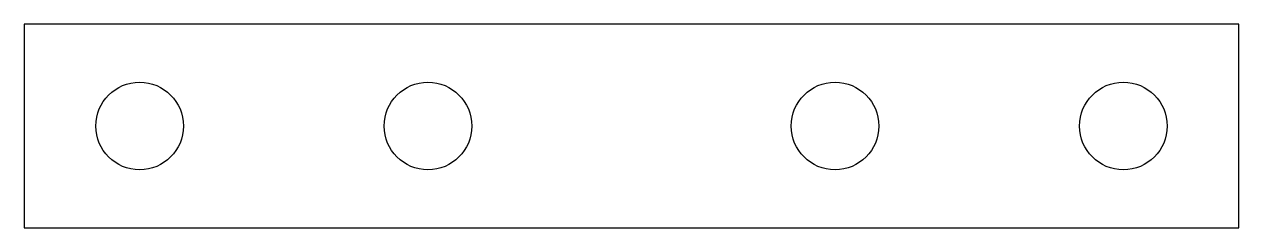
# Model space of a CAD drawing. Header units: inches. Extents: x -2.24 to 2.24, y -0.38 to 0.38.
import ezdxf

# ---------------------------------------------------------------- set-up
doc = ezdxf.new("R2010")
doc.units = ezdxf.units.IN
doc.header["$MEASUREMENT"] = 0

msp = doc.modelspace()

# ---------------------------------------------------------------- linework, layer by layer
at = {"linetype": 'Continuous', "lineweight": 25}
for p, q in [((2.2375, 0.375), (-2.2375, 0.375)), ((-2.2375, 0.375), (-2.2375, -0.375)), ((2.2375, -0.375), (2.2375, 0.375)), ((-2.2375, -0.375), (2.2375, -0.375))]:
    msp.add_line(p, q, dxfattribs=at)
for centre in [(-1.8125, 0), (-0.75, 0), (0.75, 0), (1.8125, 0)]:
    msp.add_circle(centre, 0.1615, dxfattribs=at)

doc.saveas('drawing.dxf')
